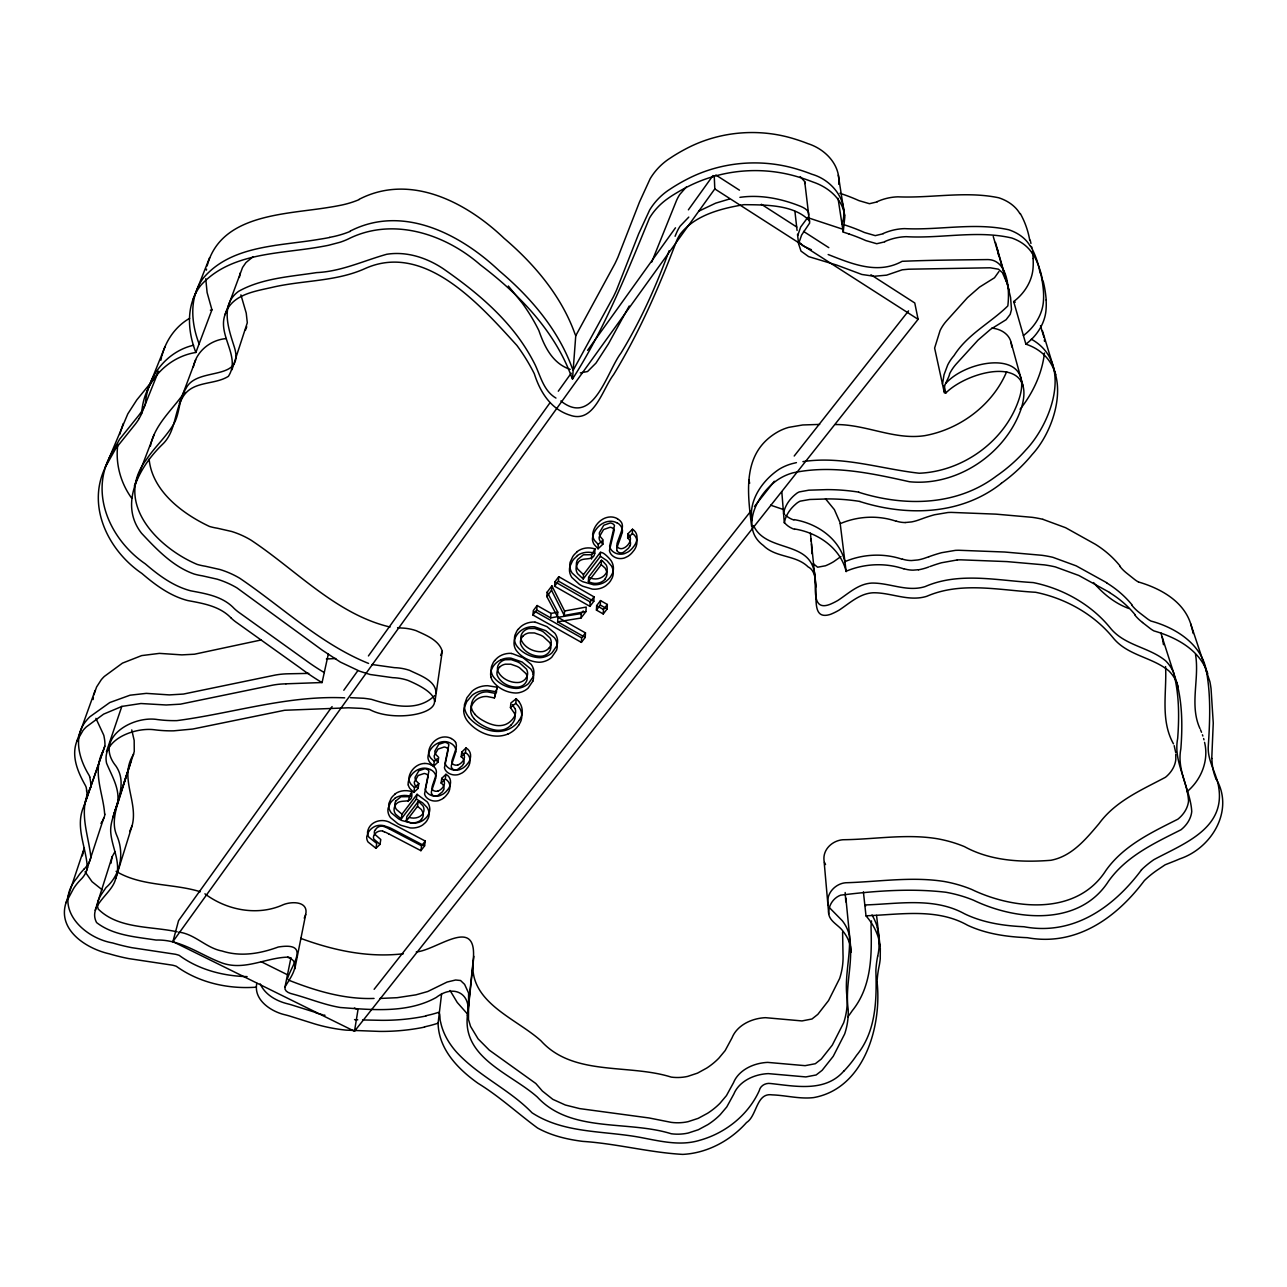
<?xml version="1.0" encoding="UTF-8"?>
<svg xmlns="http://www.w3.org/2000/svg" width="1287" height="1287" viewBox="0 0 1287 1287"><rect width="100%" height="100%" fill="white"/><g stroke="black" fill="none" stroke-linecap="round" stroke-linejoin="round"><path stroke-width="1.5" d="M808.654 215.058C809.346 210.457 804.423 207.995 800.9 206.467C781.708 198.681 760.601 194.401 739.912 197.345M800.224 176.641L804.713 181.612L809.668 223.037L801.592 235.087L798.583 243.79L800.997 251.094L808.59 256.596L836.695 265.074L861.872 274.469L874.146 276.271L886.598 275.161L902.235 269.803L908.622 269.208L990.234 267.793L998.439 269.192L1002.38 272.603L1007.19 283.51L1010.585 297.474L1011.485 309.556L1010.198 314.366L1006.08 319.723L990.588 329.295L978.056 340.09L956.016 364.253A45.125 39.784 -17.3 0 0 949.629 373.729C949.195 378.587 939.864 390.234 945.784 393.034C968.323 370.27 1038.191 353.04 1021.315 408.333C1006.016 453.571 957.399 486.502 909.539 481.756C871.476 473.278 831.563 464.478 792.712 472.908A46.026 40.219 -6.6 0 0 780.051 478.346C758.928 490.685 738.336 527.203 763.352 545.479C775.739 557.963 795.865 554.681 808.156 566.94C825.514 575.466 804.053 623.149 830.71 614.269A59.846 51.577 -5.9 0 0 839.092 610.135C849.774 603.153 859.571 593.516 873.069 592.776C891.038 592.438 908.525 601.946 926.688 596.331C961.26 581.306 999.356 590.266 1035.585 592.277C1065.057 598.214 1093.725 614.076 1112.837 637.483C1127.348 655.775 1152.122 656.869 1168.998 671.01A50.676 41.023 -14.1 0 1 1176.768 682.641C1182.463 704.053 1182.528 726.801 1180.855 748.809C1176.447 771.026 1190.539 790.315 1191.746 811.534A32.931 25.869 -13 0 1 1181.032 829.745C1154.455 843.178 1126.575 855.919 1108.541 881.193C1079.326 926.737 1016.199 920.704 973.535 900.224A120.158 92.31 -5.6 0 0 945.929 892.261C911.148 888.175 875.24 890.861 840.684 895.157C833.831 897.682 829.101 904.439 828.635 911.663C828.136 921.122 838.786 924.774 843.291 931.579A54.617 42.519 -3 0 1 850.498 946.798C851.704 967.567 845.253 988.319 848.181 1009.314A112.999 86.663 -1.4 0 1 844.674 1033.944L833.236 1056.305L822.152 1070.301L816.151 1074.967L805.871 1076.929L768.242 1073.615A37.741 28.201 -1.9 0 0 744.369 1081.353A37.259 27.847 -1.9 0 0 733.863 1093.998L726.785 1106.917L720.27 1114.622A81.371 61.309 0.5 0 1 707.786 1124.661L698.326 1129.745L688.143 1133.059A37.307 27.88 0 0 1 671.315 1133.767C627.348 1120.028 570.736 1133.316 537.29 1097.023C511.084 1073.712 462.612 1058.252 467.39 1015.749L473.182 960.617C477.927 914.285 437.162 950.192 416.264 951.946M842.599 932.078L843.001 954.182A109.749 85.489 -1.4 0 1 839.639 978.474L828.555 1000.562L817.808 1014.381L811.984 1018.998L801.994 1020.929L765.427 1017.679A36.679 27.864 -2 0 0 742.229 1025.305A36.213 27.51 -2 0 0 732.046 1037.805L725.16 1050.578L718.838 1058.187A79.07 60.537 0.5 0 1 706.692 1068.097L697.506 1073.133L687.612 1076.415A36.261 27.542 0 0 1 671.235 1077.106C628.523 1063.577 573.214 1076.592 540.99 1040.829C515.427 1017.84 468.291 1002.251 473.182 960.617M845.8 901.865L845.173 892.534M632.496 529.23L627.799 533.88L627.67 538.207L632.384 533.558L632.496 529.23C639.108 533.268 637.773 542.213 633.124 547.216A21.895 19.096 2.3 0 1 629.005 551.286A22.136 19.305 2.3 0 1 627.863 552.043L624.726 553.539A11.712 10.199 2.1 0 1 618.774 554.07A10.891 9.476 2.1 0 1 614.961 552.863A11.937 10.393 2 0 1 613.738 552.155L613.143 551.737A10.586 9.218 2.1 0 1 610.472 548.648A9.862 8.591 2.1 0 1 609.62 546.122L614.478 525.659A4.118 3.604 2.6 0 0 613.609 524.42L613.191 524.082A5.711 4.987 2.6 0 0 611.534 523.23A5.518 4.826 2.6 0 0 610.247 522.956L603.764 525.257L599.404 532.657A8.43 7.352 2.7 0 0 599.565 534.99A8.623 7.513 2.7 0 0 600.128 536.47L603.072 539.848L602.879 544.192L598.053 548.793L594.16 544.465A13.884 12.098 2.7 0 1 592.583 540.411A12.597 10.972 2.8 0 1 592.454 538.593C593.436 527.67 606.161 517.165 616.891 522.828M607.142 608.944L607.335 604.472L600.514 600.579L596.653 605.614L596.444 610.086L603.265 613.979L607.142 608.944L600.305 605.035L600.514 600.579M110.955 863.255L112.13 856.772L114.897 851.785M603.265 613.979L603.458 609.507L607.335 604.472M604.954 579.375A12.098 10.441 3.1 0 1 590.186 582.335L588.384 581.563L601.254 564.639L601.447 560.247A25.241 21.766 3.4 0 1 602.911 561.341L606.161 564.977A8.591 7.432 2.9 0 1 606.66 566.055L606.981 567.165A10.827 9.363 3 0 1 606.241 572.924L605.63 573.905A12.082 10.457 3.1 0 1 590.974 578.249L589.816 577.686M577.413 563.851A11.889 10.28 3.4 0 0 576.399 571.042A12.21 10.569 3.4 0 0 577.606 573.68L583.236 579.005L600.418 556.354C598.745 546.878 608.96 557.77 611.052 560.601A17.793 15.396 3.1 0 1 612.885 564.607L613.255 566.248A17.391 15.042 3 0 1 612.387 573.455L610.682 576.528A24.566 21.252 3.3 0 1 608.896 578.764L606.113 581.225A17.696 15.299 3.1 0 1 599.404 584.25A19.048 16.474 3.1 0 1 596.492 584.7A17.986 15.541 3.1 0 1 593.484 584.748L582.931 581.756A38.674 33.575 2.9 0 1 579.681 579.954L572.072 572.988A17.584 15.219 3.4 0 1 570.093 562.355L572.795 556.531A28.813 24.903 3 0 1 574.42 554.424L577.187 551.737M598.053 548.793L598.262 544.433L601.866 540.99M577.445 563.867C580.904 555.083 593.484 562.853 594.755 553.265L594.98 548.905L592.599 548.326A17.342 15.01 3.4 0 0 577.091 551.64M593.79 601.302L594.015 596.862L558.767 576.689L554.938 581.788L554.6 586.212L589.929 606.37L593.79 601.302L558.445 581.097L558.767 576.689M591.473 559.073L591.698 554.697L594.98 548.905M589.929 606.37L590.154 601.898L594.015 596.862M583.22 610.971L581.241 613.577L557.963 617.326L557.641 621.814L580.968 618.05L585.955 611.55L586.196 607.078L564.559 611.003L551.882 585.858L547.184 592.117L546.814 596.557L557.448 616.65L550.707 617.905L536.711 609.974L537.113 605.517L551.061 613.416L557.77 612.162L557.448 616.65M537.113 605.517L533.333 610.537L532.931 615.009L581.386 642.374L585.215 637.419L585.456 632.898L557.963 617.326M588.384 581.563L588.626 577.139L601.447 560.247M580.968 618.05L581.241 613.577M583.236 579.005L583.494 574.597L600.627 551.978M581.386 642.374L581.644 637.853L585.456 632.898M751.592 526.335C747.425 491.795 742.165 453.426 776.383 432.705A44.514 39.35 -7 0 1 788.609 427.381L802.686 424.967L819.658 424.42M877.042 981.675C882.062 1026.302 864.14 1088.545 813.674 1097.586C799.758 1099.243 785.987 1095.334 772.12 1094.867C756.145 1092.438 757.126 1115.877 746.54 1122.521C730.405 1140.668 707.239 1153.152 682.77 1154.391C649.34 1152.541 616.457 1143.58 582.866 1141.392C567.213 1139.413 551.48 1135.729 537.58 1128.023C517.615 1113.352 499.533 1096.492 478.153 1083.381C458.172 1069.256 438.577 1049.211 438.095 1023.165L441.634 993.58M467.39 1015.749C472.168 993.966 453.941 983.654 436.293 997.441C407.4 1013.545 372.088 1009.845 340.363 1007.512C323.938 1004.777 308.51 998.229 292.471 993.982C289.157 993.178 283.896 991.28 285.022 986.904L290.975 957.608M838.706 184.282C840.813 164.977 825.224 149.083 807.882 143.629A171.814 158.719 -6.1 0 0 794.497 138.964C758.67 127.735 718.677 131.306 685.553 149.019A171.67 158.414 -8.5 0 0 673.165 156.177L667.985 159.588A64.141 60.505 -5 0 0 650.192 178.668L639.51 201.979L617.937 257.191A253.78 235.264 26 0 1 614.88 263.755L575.756 335.73L572.49 379.054A69.385 63.272 1.7 0 1 571.396 376.447C554.44 330.469 518.741 293.951 480.292 264.816C444.803 233.8 392.455 216.586 347.924 239.157A76.223 69.53 28.1 0 1 339.897 242.294L328.652 245.254A193.179 176.834 35.8 0 1 322.072 246.509C280.823 254.166 231.081 251.818 200.772 285.376C185.73 304.569 187.435 330.888 195.865 352.461C166.49 357.175 143.517 382.995 141.779 412.66A10.216 8.703 23.2 0 1 141.248 414.366L141.168 414.607A43.661 37.066 24.4 0 1 140.846 415.331L139.237 418.355M585.955 611.55L564.253 615.476L564.559 611.003M550.707 617.905L551.061 613.416M564.253 615.476L551.528 590.283L551.882 585.858M514.398 713.239L510.44 707.593L515.797 703.313L516.248 698.68L518.645 701.335M93.114 699.533L93.356 697.441M510.44 707.593L510.907 702.959L516.248 698.68M468.066 1011.389L473.841 956.305M1044.449 353.008C1042.116 373.632 1032.866 393.114 1020.076 409.282M470.72 710.537A18.79 15.605 6.1 0 1 474.356 701.624A15.894 13.208 6.2 0 1 482.802 696.782A15.203 12.629 6.2 0 1 487.146 696.524L494.401 697.94L497.232 687.242L487.596 685.698A21.863 18.179 6.2 0 0 472.088 691.216L466.891 697.763L464.51 704.472A19.434 16.152 6.3 0 0 464.414 706.611A23.616 19.643 6.2 0 0 469.095 717.519M494.401 697.94L497.232 687.242M783.574 513.626L784.427 509.797A37.564 32.738 -7.1 0 1 794.739 494.948L796.91 493.194A12.5 10.939 -6.6 0 1 799.324 491.907L808.799 490.186L827.123 489.623A173.182 146.493 -5.8 0 1 858.735 492.133M87.291 867.036C86.084 846.54 74.421 825.868 84.298 805.26L104.81 746.154A18.645 14.752 16.5 0 0 104.891 742.792A57.046 44.916 17.3 0 0 104.488 738.963L103.957 735.971A12.709 10.087 16.4 0 0 103.233 734.057L95.914 718.355M90.782 856.402C88.208 833.638 77.703 809.7 90.669 787.483A19.128 14.961 16.1 0 0 90.733 784.056M117.873 444.16C115.17 463.127 120.495 482.818 131.724 498.262M104.665 814.172C103.346 793.548 92.278 772.522 102.558 751.93M465.991 747.94L461.76 752.075L461.164 756.788L465.411 752.638L465.991 747.94C472.168 751.222 471.685 759.41 467.31 763.979A20.737 16.988 7 0 1 463.577 767.615A20.962 17.181 7 0 1 462.532 768.291L459.636 769.626A11.1 9.073 6.8 0 1 454.038 770.093A10.312 8.446 6.8 0 1 450.386 769.015A11.31 9.25 6.8 0 1 449.195 768.371L448.632 768.001A10.023 8.205 6.8 0 1 445.978 765.25A9.347 7.642 6.8 0 1 445.077 762.998L448.857 744.723A3.909 3.201 7.2 0 0 447.989 743.629L447.586 743.323A5.405 4.44 7.2 0 0 445.978 742.551A5.228 4.295 7.2 0 0 444.771 742.309L438.738 744.353L434.893 750.964A7.979 6.532 7.2 0 0 435.135 753.056A8.156 6.692 7.2 0 0 435.73 754.359L438.658 757.383L437.998 762.097L433.622 766.199L429.778 762.338A13.143 10.763 7.2 0 1 428.137 758.719A11.921 9.749 7.3 0 1 427.944 757.094C428.555 746.83 440.685 738.046 450.386 743.049A10.457 8.575 7.2 0 1 455.904 751.849M443.677 789.816A7.529 6.113 7.1 0 0 441.168 783.059L445.302 779.037L445.929 774.291C452.043 777.493 451.673 785.585 447.329 790.121A20.592 16.731 7.4 0 1 443.645 793.693A20.817 16.924 7.4 0 1 442.599 794.352L439.736 795.688A11.02 8.945 7.1 0 1 434.169 796.138A10.248 8.317 7.1 0 1 430.55 795.076A11.229 9.122 7.1 0 1 429.359 794.449L428.796 794.079A9.958 8.092 7.1 0 1 426.158 791.36A9.282 7.529 7.2 0 1 425.241 789.14L428.893 771.122A3.877 3.153 7.6 0 0 428.04 770.044L427.638 769.739A5.373 4.376 7.6 0 0 426.029 768.982A5.196 4.231 7.6 0 0 424.823 768.741L418.854 770.752L415.074 777.268A8.108 6.596 7.6 0 0 415.926 780.63L418.838 783.59L418.13 788.368L413.803 792.406L409.974 788.609A13.063 10.602 7.6 0 1 408.317 785.038M441.103 783.123L441.747 778.362L445.929 774.291M285.022 986.904C289.913 978.329 303.491 961.502 287.001 957.158C264.366 958.027 242.616 971.878 219.482 961.968C198.632 953.747 179.939 939.22 156.097 940.057C135.891 936.872 113.288 935.536 96.589 922.57C87.548 905.453 112.355 893.886 115.605 878.796C121.798 862.724 111.583 847.457 110.698 831.611C110.215 821.637 115.042 812.708 117.519 803.361C120.077 788.754 111.84 776.061 106.58 763.223C101.335 739.172 135.199 727.219 154.231 729.745A111.149 90.894 16.8 0 0 173.777 730.823L192.777 729.037L284.652 710.263L348.504 707.802L361.744 708.381A94.353 76.174 9.4 0 1 369.626 709.507C399.662 725.997 474.147 708.252 407.866 680.356A43.356 35.763 9.1 0 0 392.648 677.67L370.109 674.501L359.733 671.251L340.363 662.081L322.281 650.176L236.953 587.886A76.464 62.854 15.8 0 0 217.133 579.166L202.332 575.82A53.024 44.659 18 0 1 194.128 574.018C172.925 566.586 156.564 549.276 141.57 533.285C118.565 504.037 139.479 466.65 162.275 444.562C175.82 431.917 174.035 412.403 182.657 397.393C192.374 380.341 214.205 385.36 228.378 376.335C241.248 356.821 217.326 335.457 225.048 314.639L242.567 267.439L245.962 262.564L253.185 256.644M231.933 369.836L247.297 322.747L246.235 313.111L240.894 294.852M424.581 845.897L425.257 841.054L393.468 824.356A49.405 39.189 8.3 0 0 391.328 823.294C382.995 817.647 369.594 820.961 367.615 831.611A11.76 9.395 8.3 0 0 368.854 837.145L376.753 843.452L375.949 848.294L368.034 841.988A11.792 9.411 8.2 0 1 366.795 836.453L368.355 832.367A18.05 14.398 8.1 0 1 375.048 826.334A12.21 9.749 8.2 0 1 383.767 825.675L389.189 827.493A45.544 36.116 8.3 0 1 392.712 829.182L424.581 845.897L420.897 850.675L388.69 833.831M82.368 855.839L84.379 847.843M420.897 850.675L421.589 845.816L425.257 841.054M433.622 766.199L434.282 761.47L437.194 758.751M421.621 819.352A11.39 9.17 7.6 0 1 407.899 821.926L406.177 821.251L417.503 806.354L418.195 801.56A23.761 19.112 7.8 0 1 419.626 802.525L422.828 805.726A8.092 6.515 7.5 0 1 423.343 806.692L423.68 807.657A10.199 8.221 7.6 0 1 423.246 812.74L422.715 813.609M434.958 701.447L442.261 651.351C439.14 640.122 425.772 635.135 416.071 630.646A42.004 35.103 9.5 0 0 401.335 628.008L397.586 627.686M394.996 793.966A16.329 13.16 7.8 0 1 409.395 791.022L411.631 791.569C414.028 807.255 399.662 796.331 395.141 805.662A11.197 9.009 7.8 0 0 394.482 811.984A11.503 9.266 7.8 0 0 395.72 814.301L401.238 818.999L416.361 799.066L417.068 794.288L427.204 801.881A16.747 13.497 7.6 0 1 429.118 805.405L429.52 806.869A16.377 13.192 7.6 0 1 429.038 813.207L427.574 815.91A23.118 18.645 7.8 0 1 425.981 817.888L423.487 820.06A16.667 13.417 7.6 0 1 417.326 822.715A17.921 14.447 7.6 0 1 414.623 823.117A16.924 13.642 7.6 0 1 411.808 823.149L401.769 820.495A36.406 29.456 7.6 0 1 398.632 818.902L391.216 812.773A16.554 13.353 7.8 0 1 388.899 803.394L391.184 798.262A27.124 21.847 7.5 0 1 392.615 796.412L395.093 794.047M413.803 792.406L414.527 787.644L418.838 783.59M406.177 821.251L406.901 816.441L418.195 801.56M206.37 270.157L206.531 269.096M408.092 801.447L410.698 793.275M401.238 818.999L401.978 814.188L417.068 794.288M332.094 706.595L178.555 920.655L172.908 941.617L354.488 1031.257L357.979 1009.812L354.392 1008.027M375.949 848.294L379.987 844.385L380.791 839.526L374.614 834.137A7.127 5.695 8.2 0 1 374.951 830.195M294.803 968.918L305.695 914.478C308.816 900.707 290.524 901.109 282.014 905.244C256.756 916.103 226.464 910.07 204.906 893.822M455.646 751.817L455.501 752.493A60.087 49.228 8.7 0 1 454.617 755.71L451.721 764.237A31.499 25.74 5.9 0 0 451.544 764.816L451.464 765.089A6.306 5.148 6.7 0 0 451.592 767.712M797.667 235.698L800.659 227.043L807.914 217.246M239.382 277.413L240.267 272.908M116.956 805.984L134.266 751.528L134.17 740.427L131.757 729.906M328.362 653.844L322.088 682.528L285.955 683.815M424.565 1027.106A176.85 138.916 8 0 1 379.343 1031.402L346.283 1030.147A132.352 102.88 8 0 1 314.237 1023.776L289.141 1015.893A123.182 90.589 8.7 0 0 285.36 1014.864C271.187 1011.743 253.217 999.87 256.821 983.284M442.261 651.351L440.621 655.437M435.971 693.452C436.438 680.533 419.16 675.176 409.523 670.334A43.082 35.634 9.2 0 0 394.401 667.663L371.991 664.51M160.875 360.231L161.502 357.464M207.127 265.926C220.753 213.899 285.28 214.575 328.748 207.384A224.388 206.419 40.8 0 0 339.125 205.566A103.829 95.463 32.2 0 0 359.25 199.565M93.79 695.044L96.573 687.033L101.239 679.777A54.601 43.903 15.8 0 1 104.344 676.431L122.458 663.127L141.65 655.598L159.411 653.378L181.853 654.874L194.466 654.214L261.036 639.993M115.605 878.796L132.094 825.739C138.642 801.817 118.468 777.251 133.719 754.102M119.691 434.491L123.23 423.584M150.354 446.316C154.617 424.292 172.699 409.588 184.781 391.94M569.803 566.747L572.506 560.907A28.893 24.952 3 0 1 574.131 558.799L577.509 555.662M161.856 356.097C165.766 340.54 175.579 326.287 189.672 318.307M617.004 547.522L617.1 547.216A33.285 28.909 0.8 0 1 617.31 546.557L620.801 537.001A63.401 55.438 4.9 0 0 621.894 533.413M841.988 224.051C849.838 202.123 832.721 180.148 811.952 174.26A176.657 161.905 -5.7 0 0 798.165 169.482C761.309 158.011 720.173 161.631 686.035 179.746A176.512 161.615 -7.8 0 0 673.294 187.065L667.953 190.556A65.991 61.792 -4.5 0 0 649.645 210.038L638.658 233.864L616.489 290.219A261.036 240.54 24.4 0 1 613.336 296.911L573.149 370.318A68.903 62.966 1.8 0 1 572.055 367.712C559.362 333.06 535.521 303.33 508.381 278.796A356.049 304.729 17 0 0 499.243 270.801C460.521 234.17 402.863 204.038 350.193 231.097M849.002 233.961L843.21 232.078L844.819 216.972L838.287 175.096M83.848 849.307L66.007 902.718C57.175 930.067 86.502 948.696 109.298 953.828A166.184 129.81 13.7 0 0 128.7 958.59L172.538 965.186A27.461 20.672 11.5 0 1 176.303 966.28C199.067 982.737 228.201 989.22 255.968 987.193M95.174 910.311L112.13 856.772M112.741 817.663L129.585 765.588M114.253 813.062L131.065 761.051M86.438 870.736L103.813 817.808M435.473 778.892A59.685 48.504 9 0 1 434.588 782.062L431.756 790.459A31.29 25.37 6.3 0 0 431.579 791.038L431.515 791.312A6.258 5.084 7 0 0 431.66 793.886M193.34 366.972C196.364 351.158 210.618 339.832 226.367 338.561M106.419 751.705L121.815 706.418L140.91 703.522L166.168 704.986L180.405 704.166L272.941 685.102A68.854 55.904 11.6 0 1 285.955 683.847M104.81 746.154L84.298 805.26M95.141 690.395L76.866 741.151C70.994 756.418 77.96 772.28 85.441 785.585A13.127 10.248 15.9 0 1 86.213 787.531L86.76 790.572M305.695 914.478L304.247 918.194M66.007 902.718L73.632 888.432A78.909 60.248 12.6 0 1 80.47 879.89A38.546 29.537 15.3 0 0 87.613 867.116M179.279 403.651L195.721 359.797M195.865 352.461L211.937 309.829L207.11 292.535L205.743 278.764M134.363 486.019L154.15 434.572M245.399 330.244L246.734 326.769M76.866 741.151L83.092 730.34A56.338 44.675 15.3 0 1 86.277 726.93L103.603 714.14L121.895 706.434M532.802 681.225L528.104 688.127A18.726 15.701 5.5 0 1 519.594 692.567A16.184 13.562 5.5 0 1 515.476 693.017C506.676 692.631 497.715 688.159 492.583 680.936A16.651 13.98 5.8 0 1 491.184 677.863L490.974 677.075M108.333 459.749C90.766 498.246 112.516 541.489 145.286 563.835C158.703 575.386 173.439 586.325 190.83 590.846C206.242 593.725 222.876 596.412 234.17 608.478A44.611 37.452 15.1 0 0 240.283 613.384L305.679 660.279A218.42 189.511 10.1 0 0 324.244 672.554M193.227 299.051L209.588 257.722M141.361 414.124L158.526 371.219M669.127 250.708C656.097 286.197 640.717 320.704 621.01 353.008C606.595 372.088 593.564 427.155 560.859 400.981M146.927 391.602L165.026 346.718M651.672 262.162L676.383 200.82A43.195 40.653 -5.9 0 1 679.809 194.434L686.325 187.001M1006.643 371.702C992.647 404.987 960.134 429.214 924.87 435.633C894.401 440.331 865.829 424.179 835.456 424.565M225.048 314.639C231.596 293.886 255.743 291.28 273.874 286.969C304.182 280.18 336.438 281.531 365.17 268.516C425.305 241.538 481.048 306.193 516.907 345.431A206.193 180.389 15.6 0 1 534.314 373.745C540.138 391.988 550.675 409.186 570.141 415.234C594.16 423.761 602.348 389.269 613.593 374.646C639.414 332.319 659.089 287.017 676.64 240.749A44.739 41.731 -5.2 0 1 680.212 234.186C694.932 215.074 721.299 208.43 743.95 204.665C765.282 204.923 794.24 204.376 809.668 221.042M129.649 831.531L132.094 825.739M675.08 236.277L676.592 232.674A44.434 41.522 -5.3 0 1 680.131 226.142L688.786 217.101M443.516 789.768L442.873 791.038A15.943 12.95 7.4 0 1 442.197 792.02L437.451 795.816A4.295 3.475 7.1 0 1 431.483 793.966M463.561 763.529L462.902 764.816A16.055 13.143 7 0 1 462.21 765.813L457.416 769.658M108.977 458.204L119.594 439.269L137.307 417.197A94.16 79.778 26.3 0 0 142.873 409.475L144.417 406.419A43.356 36.889 24.6 0 0 144.739 405.695L144.836 405.469A10.151 8.655 23.4 0 0 145.383 403.764C147.201 376.512 166.602 351.448 193.613 345.222M105.212 467.342L115.894 448.326L133.703 426.158A94.804 80.164 26.1 0 0 139.302 418.388M629.906 545.752L629.15 547.2A16.956 14.768 2.4 0 1 628.362 548.326L623.101 552.638M998.921 271.573L994.497 277.767L979.552 287.098L967.486 297.635L946.267 321.219A43.613 38.835 -18.4 0 0 940.105 330.469L934.619 348.069L944.385 392.921M158.188 371.911L156.95 374.179A91.602 78.266 27.1 0 1 156.564 374.935M629.214 306.016L608.429 343.87L595.978 363.095L587.564 371.525L580.34 372.908M374.292 834.716L373.954 835.327A7.014 5.598 8.2 0 0 373.761 838.995L379.987 844.385M572.49 379.054C604.777 328.555 626.833 273.069 649.517 217.986A66.457 62.114 -4.4 0 1 667.985 198.439A109.041 101.062 -5.9 0 1 672.409 195.447L673.326 194.884A177.735 162.403 -7.7 0 1 686.164 187.516C720.575 169.353 761.968 165.653 799.098 177.22A177.879 162.709 -5.6 0 1 812.982 182.03C828.184 187.098 842.615 198.906 844.658 215.653M519.369 720.173L520.962 717.245A21.284 17.696 5.7 0 0 518.693 701.318M518.934 724.838L520.543 721.91A21.348 17.712 5.7 0 0 518.259 705.952L515.797 703.313M395.913 800.868L400.997 796.766L408.816 796.669M343.806 690.25L357.866 670.64M368.42 655.936L550.08 402.654M558.285 391.216L571.171 373.246M587.58 350.37L675.482 227.815M688.384 209.845L712.998 175.531M172.908 941.617L714.8 188.916L714.237 175.772M532.931 615.009L536.711 609.974M546.814 596.557L551.528 590.283M554.6 586.212L558.445 581.097M596.444 610.086L600.305 605.035M374.131 989.301L750.707 511.245M754.439 506.515L774.324 481.258M794.208 456.016L908.542 310.875M354.488 1031.257L918.098 319.305L914.767 302.976L870.929 274.774M151.029 382.448L136.792 399.935L127.815 413.867L104.585 468.886C86.905 507.593 108.896 551.029 141.86 573.423C155.373 585.022 170.222 596.01 187.725 600.546C203.233 603.442 219.964 606.129 231.354 618.259M522.956 636.132L522.586 636.566A13.417 11.358 5.1 0 0 521.589 637.95A11.149 9.443 5.2 0 0 520.608 643.999C523.696 652.203 533.848 657.11 542.326 656.145A11.149 9.443 4.8 0 0 548.342 652.959A13.433 11.374 4.9 0 0 549.404 651.608L549.694 651.142A11.004 9.315 4.8 0 0 550.804 645.688L550.386 644.079A11.438 9.669 4.9 0 0 549.662 642.486L543.211 636.534A34.765 29.295 5.3 0 0 540.717 635.167L534.427 632.947L528.989 632.931A11.084 9.379 5.2 0 0 522.94 636.116M499.436 667.326L499.066 667.744A13.32 11.181 5.7 0 0 498.085 669.127A11.052 9.282 5.8 0 0 497.152 675.064C500.289 683.172 510.36 687.966 518.758 687.017A11.068 9.282 5.5 0 0 524.71 683.88A13.32 11.181 5.5 0 0 525.756 682.56L526.045 682.11A10.923 9.154 5.5 0 0 527.107 676.737L526.689 675.16A11.342 9.508 5.5 0 0 525.949 673.584L519.514 667.728A34.508 28.813 5.9 0 0 517.036 666.393L510.794 664.205L505.389 664.189A10.988 9.234 5.8 0 0 499.42 667.326M511.1 725.015L511.55 724.501A24.952 20.721 6 0 0 512.789 722.956L513.433 721.991A13.964 11.583 5.7 0 0 514.575 713.207M434.749 695.511C417.68 712.419 391.827 705.807 371.509 699.372A93.774 75.933 9.4 0 0 363.658 698.262L350.514 697.683M843.838 1071.025C825.208 1092.55 795.269 1086.18 770.72 1083.525C765.765 1082.689 760.311 1085.552 759.233 1090.716C748.246 1114.976 725.498 1133.059 700.031 1140.202C680.807 1146.218 661.068 1141.328 641.94 1137.724C605.292 1130.485 564.543 1134.04 532.03 1112.788C509.346 1089.269 478.024 1075.932 455.984 1051.511C448.68 1043.113 442.921 1033.155 440.637 1022.184C439.205 1019.095 441.119 1010.134 437.033 1012.837A106.354 82.738 7.1 0 1 431.048 1014.542L425.868 1015.765M1141.505 869.851C1113.673 907.238 1073.326 935.987 1023.985 926.737C1003.683 925.836 983.043 922.747 964.574 913.818C933.879 896.878 898.036 903.989 864.816 904.954M1186.952 791.746C1201.141 779.986 1209.056 760.569 1204.568 742.358M840.926 556.547L833.654 561.695A57.915 50.499 -6.3 0 1 825.53 565.765L817.615 567.213L813.239 563.658M394.852 798.439L391.827 801.19A27.204 21.879 7.5 0 0 390.395 803.056L388.111 808.188A16.602 13.369 7.8 0 0 390.428 817.567L397.876 823.728A36.503 29.504 7.5 0 0 401.029 825.321L410.119 827.895A17.165 13.803 7.6 0 0 414.832 827.847L416.634 827.525A16.715 13.449 7.6 0 0 422.812 824.87L425.305 822.699A23.182 18.678 7.7 0 0 426.898 820.72L428.362 818.017A16.409 13.208 7.6 0 0 428.861 811.663L428.442 810.215A16.618 13.385 7.6 0 0 427.011 807.367L422.586 802.798L416.361 799.066M1001.35 483.301A154.971 138.336 -14.2 0 0 1032.222 454.456C1058.686 425.756 1075.192 360.875 1025.868 344.128L1013.673 301.56C1024.307 293.613 1032.335 281.016 1033.091 267.551A75.74 68.597 -20.6 0 0 1033.123 259.121L1033.107 258.51M1001.383 483.349C961.099 515.186 907.062 516.537 859.973 501.56M1023.406 335.537C1034.314 327.445 1042.631 314.623 1043.451 300.836A77.88 70.029 -19.5 0 0 1043.5 292.229L1043.484 291.618A138.369 125.322 -16.4 0 0 1040.539 272.876M1025.868 344.128C1036.855 336.02 1045.237 323.134 1046.074 309.266A78.41 70.383 -19.2 0 0 1046.138 300.611L1046.122 300M946.009 383.204C967.213 359.089 1036.325 347.715 1018.918 399.437C1005.002 441.151 962.917 471.46 919.208 473.23C880.565 468.902 842.39 455.63 802.927 461.631M698.761 211.181L715.636 203.169L729.423 199.035M877.219 201.866L869.465 203.7L858.976 200.643A178.748 162.58 -7.7 0 0 842.679 194.208L839.912 193.259M883.236 233.751L875.257 235.634L864.478 232.513A183.719 165.717 -7.2 0 0 847.715 225.949L843.419 224.501M884.764 241.843L876.737 243.726L865.861 240.589A184.99 166.506 -7.1 0 0 848.986 233.977M359.121 199.324C410.36 172.796 466.457 202.381 503.973 238.192A346.67 299.388 17.6 0 1 512.837 246.01C539.253 270.109 562.403 299.276 574.694 333.172A67.021 61.744 1.8 0 0 575.756 335.73M507.834 734.057C493.741 739.848 477.204 732.705 467.905 721.557A23.295 19.337 6.2 0 1 463.706 711.261A19.836 16.458 6.3 0 1 464.028 708.381L466.763 701.608L472.216 695.253A21.782 18.098 6.2 0 1 487.065 690.266L496.734 691.859M928.86 556.724L924.693 558.204A42.568 36.776 -10.8 0 1 917.969 559.942L911.469 560.553A27.703 23.858 -10.6 0 1 902.412 559.105M929.97 566.521L930.565 566.312A129.955 107.883 -10.5 0 1 941.441 562.773L957.271 559.942M928.78 566.956L928.184 567.181A48.327 41.715 -10.7 0 1 918.532 569.803M438.095 1023.165L435.649 1023.953A106.982 82.963 7 0 1 429.681 1025.642L424.469 1026.881M458.011 764.928C462.13 763.368 466.763 757.641 463.272 753.458M438.095 791.038C442.068 789.526 446.573 784.137 443.452 779.97M796.428 462.628L791.891 463.722A45.721 40.042 -6.6 0 0 779.311 469.144C762.773 480.083 748.487 499.983 751.849 520.591M210.392 310.167L211.937 309.829M918.516 569.723L913.062 570.157A27.88 23.954 -10.5 0 1 903.941 568.709M403.378 953.747C368.162 957.946 333.51 950.433 300.643 938.336M326.383 659.008L335.81 658.51M308.751 673.391L288.385 673.793A68.436 55.695 11.7 0 0 275.434 675.032L183.462 694.063L169.337 694.9L146.3 693.371L130.067 695.189L109.781 702.541L89.913 716.746A56.001 44.53 15.4 0 0 86.744 720.157C72.555 736.196 79.006 758.896 89.028 775.208A13.031 10.216 16 0 1 89.8 777.139M863.4 891.875L865.99 915.781C899.87 914.687 936.453 907.673 967.615 925.273C986.26 933.96 1006.965 936.856 1027.348 937.692C1076.479 946.588 1116.537 917.711 1144.368 880.581A90.267 68.597 -12.5 0 1 1156.756 870.43L1165.121 864.8L1174.162 861.212A112.387 89.205 -12.9 0 0 1179.729 858.879C1211.646 848.294 1234.474 810.472 1216.263 779.069M344.691 697.844C287.484 695.173 232.85 713.288 176.866 720.623A110.441 90.557 16.9 0 1 157.448 719.562C132.32 715.363 93.356 738.304 115.91 766.006C131.226 788.513 106.821 812.161 116.715 835.327C124.582 853.056 120.801 874.677 106.001 887.596C101.93 893.95 95.302 900.997 98.214 909.04C118.404 929.117 150.949 926.061 177.188 931.82M379.826 998.471L397.088 997.698L415.878 994.851L427.718 991.521L447.12 982.045L455.63 980.002L460.553 980.501L464.607 984.378L468.597 993.065L468.5 1019.561L470.543 1026.366L478.088 1038.866L489.317 1050.16L535.826 1083.509L542.342 1091.022L552.783 1099.323L565.347 1105.018L579.665 1108.606L649.131 1117.969L671.299 1122.377A37.098 27.815 0 0 0 688.03 1121.685L698.165 1118.371L707.56 1113.287A80.904 61.149 0.5 0 0 719.98 1103.281L726.463 1095.591L733.51 1082.705A37.05 27.783 -1.9 0 1 743.934 1070.092A37.532 28.137 -1.9 0 1 767.679 1062.386L805.099 1065.668L815.314 1063.722L821.283 1059.056L832.303 1045.108L843.661 1022.795A112.339 86.438 -1.4 0 0 847.136 998.229C844.224 977.283 850.627 956.595 849.436 935.874A54.295 42.407 -3 0 0 842.261 920.704L829.343 907.56M905.163 522.538L911.502 521.927A41.457 36.149 -11.3 0 0 918.049 520.205L922.103 518.758A121.927 102.606 -11 0 1 934.475 514.768L947.908 512.516A61.503 52.429 -11.3 0 1 951.399 512.403L995.961 514.14L1032.174 517.326A100.933 84.765 -12.6 0 1 1042.872 519.321M424.871 763.448C416.779 763.448 409.427 770.736 408.848 778.667A11.808 9.604 7.6 0 0 408.96 779.745A13.224 10.746 7.6 0 0 411.068 784.33L414.527 787.644M247.104 976.608C223.15 976.093 198.681 969.658 179.183 955.356A27.3 20.608 11.5 0 0 175.434 954.262L131.869 947.682A165.17 129.392 13.8 0 1 112.58 942.937C82.899 937.773 51.914 906.997 77.188 877.718A78.443 60.071 12.7 0 1 83.993 869.208M374.05 998.439C344.417 999.532 315.395 990.781 288.304 980.018M362.564 1019.947L381.016 1020.318A175.788 138.497 8 0 0 425.965 1015.99M858.702 492.245C904.407 506.74 956.724 506.145 996.411 476.045A154.73 138.417 -14.4 0 0 1025.771 450.048C1051.238 423.326 1073.953 362.886 1031.321 339.189M991.746 328.121C1000.144 328.796 1008.911 333.558 1011.035 342.262L1023.02 385.827M794.015 519.61C816.875 523.278 839.478 538.577 845.028 562.065M794.851 529.037C817.824 532.721 840.604 548.053 846.186 571.669L840.073 522.651L834.378 509.636L825.466 498.761M390.09 627.042C336.277 614.382 296.123 569.948 250.82 540.025A74.035 61.631 16.4 0 0 231.676 531.483L217.358 528.217A51.287 43.71 18.7 0 1 209.427 526.431C182.4 513.706 152.139 490.974 149.115 459.121M591.698 554.697L583.349 554.81L577.718 559.475A11.905 10.296 3.4 0 0 576.833 567.197A12.178 10.537 3.4 0 0 577.879 569.288L583.494 574.597M178.829 932.11C195.077 934.121 206.145 948.101 222.12 951.029C240.894 957.045 260.328 953.619 278.282 947.007C311.213 941.778 291.731 964.655 287.419 978.796M783.091 509.411L770.64 505.18M410.907 796.347L409.395 795.977A16.458 13.256 7.8 0 0 394.723 798.31M383.526 826.479L384.459 826.753A31.515 25.064 8.3 0 1 389.446 829.037M382.722 831.305L384.363 831.82M809.201 218.13L843.291 229.392M1042.872 519.337L1065.62 527.718L1095.398 544.304A118.533 98.826 -12.5 0 1 1120.398 566.441M594.755 553.265L593.162 552.863A17.487 15.122 3.4 0 0 577.38 555.517M316.28 1012.692L291.345 1004.825A122.49 90.38 8.7 0 0 287.564 1003.796C276.432 1001.077 265.106 994.69 260.167 983.879M828.168 254.52C851.753 263.787 877.686 274.887 902.139 261.309C930.71 260.087 959.362 259.942 987.966 259.572C1008.509 260.006 1009.7 290.991 1007.818 305.92C990.893 322.667 967.47 334.234 954.053 355.566A44.82 39.591 -17.5 0 0 947.699 364.993L944.014 374.774L942.502 384.105M368.565 663.432C320.624 644.095 282.255 607.014 239.736 578.233A75.965 62.613 15.9 0 0 220.061 569.546L205.357 566.232A52.67 44.482 18.1 0 1 197.201 564.414C158.365 548.085 113.24 503.153 146.268 459.781C154.102 447.779 164.945 438.079 172.555 425.917C180.373 414.687 178.056 399.774 185.955 388.561C196.798 365.749 245.286 382.689 234.379 347.217C228.652 329.054 219.739 305.196 238.529 291.361C262.114 278.137 290.347 276.689 316.57 272.603C341.2 271.509 363.449 260.794 386.711 254.279C406.531 251.126 426.608 257.69 443.066 268.613C470.833 287.918 497.651 309.54 517.953 336.84A204.81 179.569 15.7 0 1 535.231 365.025C540.701 376.785 543.918 391.039 555.952 398.069M494.9 693.307L487.66 691.907A15.154 12.613 6.2 0 0 482.689 692.374A15.653 13.015 6.2 0 0 475.386 696.54L474.919 697.007A18.726 15.573 6.1 0 0 471.299 705.903M811.373 249.71L803.217 245.962L800.064 242.97M200.289 891.746C172.731 883.188 141.57 886.614 116.087 871.331M1128.876 608.494C1115.009 603.474 1102.991 593.741 1093.548 582.561M290.154 957.834L287.773 956.868M1013.673 301.56L1015.282 302.188M430.325 769.578C420.736 764.655 408.687 773.246 408.124 783.429A11.84 9.62 7.6 0 0 408.317 785.038M1138.641 582.03C1159.812 588.239 1183.445 600.788 1190.732 623.905L1209.893 681.676A151.995 123.632 -12.2 0 1 1211.051 688.706L1213.255 723.069L1211.759 758.445M261.084 961.662L287.998 975.031M570.205 369.385C552.541 363.513 544.498 346.75 538.867 330.55A199.34 176.287 16.4 0 0 522.088 302.912L508.333 286.02M389.478 828.989L421.589 845.816M600.418 556.354L606.869 560.585L611.341 565.765A17.664 15.251 3 0 1 612.725 568.999L613.095 570.64A17.439 15.074 3 0 1 612.226 577.863L610.505 580.936A24.63 21.3 3.3 0 1 608.719 583.172L605.936 585.649A17.745 15.331 3.1 0 1 599.195 588.674L597.281 589.028A18.227 15.75 3.1 0 1 592.245 589.092L582.673 586.18A38.787 33.639 2.9 0 1 579.407 584.378L571.782 577.396A17.632 15.251 3.4 0 1 569.803 566.747M557.641 621.814L585.215 637.419M535.054 611.518L581.644 637.853M554.938 581.788L590.154 601.898M596.653 605.614L603.458 609.507M401.978 814.188L396.476 809.507A11.47 9.25 7.8 0 1 395.447 807.657A11.197 9.025 7.8 0 1 395.881 800.852M102.236 889.848L92.053 881.708L85.055 871.749M1106.723 582.721L1076.205 565.862L1052.863 557.319A103.571 86.1 -12.2 0 0 1041.891 555.292L1004.713 552.026L958.96 550.273A63.127 53.298 -10.9 0 0 955.372 550.369L941.601 552.702A125.112 104.231 -10.6 0 0 928.876 556.74M1109.587 592.422L1078.876 575.498L1055.388 566.923A104.231 86.438 -12.1 0 0 1044.352 564.88L1006.917 561.599L960.874 559.829A63.53 53.507 -10.8 0 0 957.271 559.942M714.8 188.916L918.098 319.305M715.845 174.984L739.446 190.17M761.357 204.263L796.766 227.043M803.506 231.387L828.796 247.651M417.503 806.354L421.412 809.571L423.133 812.934A10.151 8.156 7.5 0 1 422.538 817.535L422.023 818.403A13.256 10.666 7.6 0 1 421.396 819.224M601.254 564.639L605.26 568.275L606.901 572.104A10.779 9.315 3 0 1 606.048 577.332L605.437 578.313A14.093 12.162 3.1 0 1 604.729 579.23M441.747 778.362L442.825 779.262M461.76 752.075L462.58 752.75M418.13 788.368L415.202 785.392A8.124 6.596 7.6 0 1 414.43 783.413A7.947 6.451 7.6 0 1 414.35 782.013L418.146 775.498L424.131 773.487A5.212 4.231 7.6 0 1 425.917 773.937A5.373 4.376 7.6 0 1 426.946 774.468L427.348 774.79A3.893 3.169 7.5 0 1 428.217 775.868L424.565 793.902A9.315 7.545 7.1 0 0 425.466 796.138A9.99 8.092 7.1 0 0 428.121 798.857L428.684 799.227A11.261 9.138 7.1 0 0 430.453 800.112A10.28 8.333 7.1 0 0 434.153 800.997A11.052 8.961 7.1 0 0 439.092 800.466L441.956 799.147A20.882 16.956 7.3 0 0 443.5 798.085M437.998 762.097L435.07 759.089A8.189 6.692 7.2 0 1 434.314 757.078A7.995 6.548 7.2 0 1 434.234 755.662L438.079 749.05L444.128 747.007A5.245 4.295 7.2 0 1 445.929 747.457A5.421 4.44 7.2 0 1 446.959 748.02L447.361 748.326A3.909 3.217 7.2 0 1 448.23 749.436L444.449 767.728A9.363 7.658 6.8 0 0 445.35 769.98A10.055 8.221 6.8 0 0 448.005 772.747L448.568 773.117A11.342 9.266 6.7 0 0 450.353 774.018A10.344 8.446 6.8 0 0 454.07 774.919A11.133 9.089 6.8 0 0 459.041 774.372L461.936 773.037A21.026 17.198 7 0 0 463.513 771.959A20.785 17.021 7 0 0 466.731 768.709C471.139 764.156 471.605 755.936 465.411 752.638M445.302 779.037C451.431 782.239 451.045 790.363 446.702 794.883A20.656 16.763 7.3 0 1 443.516 798.085M434.282 761.47L430.823 758.123A13.32 10.907 7.3 0 1 428.7 753.474A11.889 9.733 7.3 0 1 428.619 752.38C429.247 744.353 436.631 736.952 444.835 736.952A11.744 9.636 7.2 0 1 451.399 738.529M1142.502 622.506L1149.564 628.008A36.229 29.762 -17.1 0 0 1153.924 630.903C1176.398 637.371 1199.967 649.935 1207.737 673.648M627.799 533.88C633.767 538.079 628.571 546.364 623.23 548.278A4.553 3.958 2 0 1 616.988 546.187M602.879 544.192L599.919 540.813A8.639 7.529 2.7 0 1 599.195 538.561A8.446 7.368 2.7 0 1 599.195 536.985L603.571 529.568L610.07 527.268A5.534 4.826 2.6 0 1 611.968 527.783A5.727 4.987 2.6 0 1 613.03 528.394L613.449 528.748A4.134 3.604 2.6 0 1 614.317 529.987L609.443 550.482A9.894 8.607 2.1 0 0 610.295 553.008A10.618 9.234 2.1 0 0 612.982 556.097L613.577 556.515A11.985 10.425 2 0 0 615.411 557.528A10.923 9.492 2.1 0 0 619.304 558.526A11.744 10.216 2.1 0 0 624.597 557.914L627.734 556.402A22.201 19.337 2.3 0 0 629.44 555.212A21.959 19.128 2.3 0 0 633.011 551.56C637.692 546.573 639.012 537.58 632.384 533.558M598.262 544.433L594.739 540.685A14.06 12.259 2.7 0 1 592.712 535.472M467.487 1014.027L457.255 1002.476L450.064 990.491M469.015 717.567C478.378 728.233 494.514 735.07 508.301 729.375A28.668 23.826 6 0 0 519.321 720.141M512.323 704.52L514.848 708.59M1030.067 245.897C1025.482 237.966 1017.406 232.657 1008.863 229.794C974.774 222.184 939.06 230.405 904.488 228.619A51.866 47.281 -17.6 0 0 883.139 233.542M1032.641 254.038C1028.104 246.219 1020.189 240.942 1011.791 238.015C977.348 229.939 941.119 238.722 906.177 236.679A52.22 47.522 -17.3 0 0 884.668 241.618M1019.947 213.722C1015.411 205.84 1007.335 200.579 998.825 197.796C965.797 190.798 931.338 198.311 897.876 196.831A50.434 46.316 -18.7 0 0 877.123 201.657M753.619 525.772C765.958 552.043 808.172 540.749 814.188 571.331C817.728 582.4 809.314 612.033 829.665 604.488A59.459 51.367 -6 0 0 837.998 600.369C848.6 593.42 858.316 583.815 871.733 583.075C889.59 582.738 906.981 592.213 925.015 586.631C959.346 571.653 997.216 580.582 1033.204 582.577C1062.515 588.481 1091.006 604.311 1109.989 627.606C1124.388 645.817 1149.034 646.911 1165.829 660.987A50.354 40.878 -14.2 0 1 1173.535 672.586C1179.23 693.918 1179.31 716.586 1177.669 738.513C1173.294 760.649 1187.322 779.874 1188.544 801.013A32.738 25.788 -13.1 0 1 1177.895 819.175C1151.608 832.464 1123.648 845.43 1105.903 870.462C1076.946 915.845 1014.108 909.877 971.701 889.446A119.466 92.069 -5.7 0 0 944.272 881.498C911.63 876.334 878.571 881.804 845.784 882.753C834.941 883.542 825.208 894.433 828.313 905.388M547.184 592.117L557.77 612.162M824.517 862.403L825.53 864.558M1199.999 728.619C1189.188 705.163 1199.725 678.876 1195.494 654.311M1040.459 325.627L1044.03 337.548M1200.53 729.842L1201.527 732.287M1173.454 743.838C1160.118 719.883 1166.939 692.422 1165.572 666.586M993.242 236.47L1007.19 283.51M1202.428 734.78L1202.862 736.019M1190.732 623.905L1192.856 631.788A147.233 121.364 -12.7 0 1 1193.194 633.477M1160.777 632.737L1178.216 687.033M199.115 343.854C190.926 322.699 189.06 297.072 203.362 278.008C231.563 244.997 279.343 246.123 318.951 239.334A230.904 211.615 38.9 0 0 329.633 237.484M1042.406 330.711L1055.758 374.774M995.478 242.455L1009.137 290.428M1203.618 738.545L1203.972 739.816M877.267 927.316L879.069 937.515L878.989 947.875A110.73 86.551 -2.4 0 1 877.734 956.096M1174.178 745.656L1175.739 752.638M748.889 479.665L749.661 483.268M944.159 385.424L945.784 393.034M1206.466 671.621C1202.09 644.047 1175.256 627.573 1150.932 621.042A35.988 29.633 -17.2 0 1 1146.508 618.13L1139.445 612.692A56.934 47.024 -17.8 0 1 1132.013 605.437M997.377 249.195L998.792 256.065M89.768 777.139L90.331 780.179A58.478 45.528 16.8 0 1 90.814 784.073M1162.193 637.033L1163.48 644.69M1011.035 342.262L1011.823 347.007M838.03 198.327L843.21 232.078M877.074 981.675A168.758 128.571 -8.5 0 1 878.924 967.068A111.374 86.792 -2.3 0 0 880.244 958.815L880.308 948.439L878.506 938.207A85.264 66.377 -3 0 0 865.942 915.813M810.408 533.14L815.894 586.904M876.56 915.379L880.099 946.379M1044.368 339.865L1044.529 341.425M794.916 211.39L797.071 230.453M797.506 234.266L798.583 243.79M845.865 898.02L851.206 952.364M828.731 913.963L824.002 860.199C822.747 848.6 833.799 839.414 844.883 839.703C875.803 839.204 906.933 833.606 937.676 838.802A116.667 91.023 -5.8 0 1 964.478 846.637C990.668 861.035 1021.669 862.58 1050.819 860.295C1071.749 856.418 1085.874 839.14 1098.905 823.793C1115.491 800.981 1141.682 789.961 1165.507 777.251A31.934 25.434 -13.5 0 0 1175.819 759.33L1175.755 754.311M781.82 491.956L784.33 523.021L785.199 519.192A37.806 32.883 -7 0 1 795.575 504.263A16.184 14.125 -6.6 0 1 800.16 501.158L809.732 499.485L828.184 498.922A174.292 147.056 -5.7 0 1 860.006 501.447M811.164 538.947L811.309 541.425M811.453 543.886L811.968 553.716M804.713 181.612L804.713 183.558M1043.162 281.161A139.334 125.949 -16.2 0 1 1046.202 299.984M1032.994 253.845A104.52 94.337 -18.3 0 1 1042.695 281.258M231.354 618.259A44.9 37.613 14.9 0 0 237.516 623.165L299.871 667.696A234.604 203.7 9.9 0 0 322.023 682.593M86.486 790.604A33.462 26.062 16.2 0 1 87.259 797.924M1216.086 779.134A87.902 68.742 -16.8 0 1 1211.92 758.429M1142.55 622.474A57.304 47.217 -17.7 0 1 1135.021 615.234M1109.458 592.551A122.394 100.74 -12 0 1 1135.327 615.025M845.977 571.299A70.656 59.765 -7.8 0 1 903.844 568.886M794.674 529.407A23.102 20.19 -6.5 0 1 784.62 522.844M840.25 523.648A68.404 58.591 -8.3 0 1 896.251 521.283M905.163 522.554A26.979 23.456 -11.1 0 1 896.331 521.122M1120.092 566.634A55.454 46.252 -18.4 0 0 1127.412 573.729L1134.233 579.166A35.071 29.151 -17.8 0 0 1138.464 582.014M871.508 920.913A163.835 126.769 -8.8 0 0 871.026 926.913C871.926 955.855 871.508 986.92 852.267 1010.697A154.392 120.334 -1 0 1 847.827 1016.875M104.987 814.237A37.371 29.07 15.8 0 1 102.268 821.347M102.027 821.782A37.371 29.07 15.8 0 1 100.917 823.407M155.63 376.351A91.602 78.266 27.1 0 1 155.148 377.043M152.622 380.453A91.602 78.266 27.1 0 1 151.544 381.772M1020.301 213.529A100.949 91.94 -19.6 0 1 1029.745 240.251M1030.179 240.154A134.588 122.796 -17.4 0 1 1030.951 243.452M1031.627 246.766A134.588 122.796 -17.4 0 1 1031.82 247.86M1032.351 251.206A134.588 122.796 -17.4 0 1 1033.171 258.51M793.838 519.98A22.941 20.093 -6.6 0 1 785.697 515.331M784.62 514.269A22.941 20.093 -6.6 0 1 783.863 513.433M844.819 561.679A70.206 59.54 -7.9 0 1 902.316 559.298M1106.595 582.85A121.605 100.37 -12.1 0 1 1132.319 605.228M1206.466 671.621A151.029 123.198 -12.3 0 1 1207.624 678.619C1210.745 700.836 1209.748 723.246 1208.332 745.527C1206.997 760.681 1216.81 773.262 1218.773 787.757C1225.256 829.198 1182.656 844.063 1153.795 859.716A89.72 68.404 -12.6 0 0 1141.456 869.819M864.767 904.986A84.749 66.2 -3 0 1 865.684 906.048M872.007 914.96A84.749 66.2 -3 0 1 877.348 927.283M877.686 956.096A167.777 128.217 -8.6 0 0 875.868 970.655C876.769 999.951 876.222 1031.418 856.547 1055.356A158.06 121.67 -0.9 0 1 843.934 1071.074M357.754 1019.835A142.696 111.519 8.2 0 1 354.536 1019.642M325.016 1015.282A142.696 111.519 8.2 0 1 323.616 1014.96M322.233 1014.606A142.696 111.519 8.2 0 1 316.168 1012.982M91.12 856.466A38.304 29.44 15.4 0 1 83.945 869.175M350.321 231.354A106.805 97.683 30.5 0 1 329.585 237.355M1030.42 245.704A103.797 93.854 -18.5 0 1 1040.073 272.973M375.37 829.97A7.851 6.274 8.2 0 1 383.558 826.125M422.876 813.674A11.374 9.17 7.6 0 1 409.153 817.406M424.871 763.464A11.663 9.492 7.5 0 1 431.386 765.009M431.338 765.089A10.425 8.494 7.5 0 1 435.601 768.773A10.393 8.462 7.5 0 1 436.229 773.471L435.939 774.919A69.514 56.548 9.3 0 1 435.263 777.3L432.432 785.697A22.04 17.889 6.6 0 0 432.191 786.534A6.242 5.068 7.1 0 0 432.335 789.124M438.03 790.942A4.279 3.475 7.1 0 1 432.142 789.204M451.335 738.609A10.489 8.623 7.2 0 1 455.614 742.342M455.566 742.358A10.457 8.591 7.2 0 1 456.225 747.103L455.92 748.584A69.965 57.384 9.1 0 1 455.228 750.997L452.332 759.507A22.185 18.163 6.2 0 0 452.075 760.36A6.29 5.148 6.7 0 0 452.22 762.982M457.947 764.832A4.311 3.523 6.8 0 1 452.027 763.062M474.806 714.06A15.975 13.288 6.2 0 1 471.219 705.903M474.646 714.156A35.103 29.279 5.8 0 0 484.33 721.251A33.816 28.201 5.8 0 0 494.321 725.112A16.715 13.884 5.8 0 0 504.584 724.806A16.699 13.867 5.8 0 0 510.569 721.251L512.001 719.851A24.871 20.689 6.1 0 0 513.24 718.291A14.849 12.339 5.7 0 0 515.186 708.526M494.707 660.456A24.936 20.946 5.5 0 0 493.307 662.435L491.602 666.264A17.455 14.656 5.8 0 0 491.698 673.278A16.602 13.948 5.8 0 0 493.082 676.351C498.214 683.558 507.142 688.014 515.926 688.4A16.136 13.546 5.5 0 0 520.012 687.934A18.661 15.669 5.6 0 0 528.523 683.526L533.188 676.64A17.632 14.817 5.5 0 0 533.751 670.447A18.597 15.621 5.5 0 0 533.397 668.854M494.868 660.553A18.822 15.814 5.7 0 1 511.406 653.346M511.406 653.603A15.83 13.304 5.8 0 1 512.709 653.78L523.278 657.85L531.113 664.317A17.632 14.817 5.5 0 1 533.413 668.918M518.13 629.279A25.129 21.3 4.9 0 0 516.714 631.29L514.961 635.183A17.584 14.897 5.2 0 0 515.025 642.31A16.731 14.189 5.2 0 0 516.409 645.43C521.508 652.734 530.501 657.287 539.35 657.673A16.248 13.771 4.9 0 0 543.484 657.207A18.806 15.943 4.9 0 0 552.075 652.718L556.837 645.72A17.777 15.058 4.9 0 0 557.448 639.43A18.742 15.878 4.9 0 0 557.078 637.821A17.777 15.058 4.9 0 0 554.826 633.236L546.943 626.624L536.325 622.49A15.943 13.53 5.1 0 0 535.006 622.313M518.291 629.375A18.967 16.087 5.1 0 1 535.022 622.055M548.68 648.407A13.385 11.342 4.9 0 0 549.742 647.071L550.048 646.605A11.068 9.379 4.9 0 0 551.045 640.62L550.739 639.559A11.406 9.652 4.9 0 0 549.999 637.95L543.581 632.03A34.669 29.247 5.3 0 0 541.087 630.662L534.813 628.442L528.78 628.555A10.956 9.299 5.2 0 0 523.375 631.611L523.005 632.046A13.385 11.342 5.1 0 0 522.023 633.429A11.116 9.427 5.2 0 0 521.042 639.462C524.115 647.667 534.234 652.573 542.696 651.592A11.116 9.427 4.9 0 0 548.696 648.407M592.728 535.472A12.548 10.956 2.8 0 1 592.68 534.25C593.709 525.53 601.463 517.084 610.585 516.94A12.403 10.843 2.6 0 1 617.454 518.709M617.39 518.79A11.084 9.685 2.5 0 1 621.75 522.972A11.036 9.652 2.5 0 1 622.168 528.313L621.782 529.971A73.809 64.623 5.5 0 1 620.929 532.673L617.47 542.213A23.439 20.383 1.2 0 0 617.165 543.162A6.644 5.775 1.9 0 0 617.181 546.106M374.549 834.796A7.867 6.274 8.2 0 1 382.77 830.952M384.379 831.804A34.99 27.767 8.3 0 1 388.674 833.847M430.389 769.481A10.393 8.446 7.5 0 1 435.859 778.265M461.229 756.724A7.577 6.194 6.7 0 1 463.722 763.577M457.352 769.562A4.328 3.539 6.7 0 1 451.415 767.792M518.886 724.806A28.748 23.874 6 0 1 507.882 734.121M511.052 724.983A17.439 14.479 5.8 0 1 504.134 729.504A16.763 13.9 5.8 0 1 493.822 729.777A33.912 28.234 5.8 0 1 483.751 725.997A35.216 29.328 5.8 0 1 474.099 718.822M474.243 718.725A16.023 13.304 6.2 0 1 470.64 710.537M533.204 674.227A17.68 14.833 5.5 0 1 532.802 681.225M533.204 674.243A18.645 15.653 5.5 0 0 532.738 672.651A17.6 14.768 5.5 0 0 530.711 668.902L522.007 661.952L510.939 658.156A17.198 14.447 5.7 0 0 501.222 659.684M501.222 659.668A20.447 17.149 5.7 0 0 493.838 665.492A25.016 20.978 5.5 0 0 492.792 667.004L491.328 670.077A17.503 14.688 5.8 0 0 490.958 677.075M627.75 538.143A7.995 6.966 2 0 1 630.067 545.817M623.037 552.525A4.569 3.974 2 0 1 616.827 550.546M617.02 550.466A6.66 5.792 1.9 0 1 617.068 547.538M616.972 522.699A11.052 9.652 2.5 0 1 622.345 532.689M515.057 638.143L514.752 638.915A17.632 14.929 5.2 0 0 514.35 646.042L514.575 646.846A16.779 14.205 5.2 0 0 515.958 649.967C521.074 657.287 530.099 661.84 538.98 662.242A16.297 13.787 4.9 0 0 543.114 661.759A18.871 15.959 4.9 0 0 551.737 657.271L556.515 650.257A17.825 15.09 4.9 0 0 556.965 643.146A18.79 15.911 4.9 0 0 556.515 641.537A17.825 15.09 4.9 0 0 554.488 637.757L545.752 630.662L534.62 626.817A17.326 14.688 5.1 0 0 524.806 628.362A20.608 17.439 5 0 0 517.326 634.266A25.209 21.332 4.9 0 0 516.264 635.81L515.057 638.143M526.463 677.509L526.174 677.959A13.288 11.165 5.6 0 1 525.112 679.279A11.036 9.266 5.5 0 1 519.208 682.432C510.826 683.333 500.756 678.587 497.667 670.479A11.02 9.266 5.8 0 1 498.568 664.542A13.272 11.149 5.7 0 1 499.565 663.191L499.935 662.773A10.875 9.138 5.8 0 1 505.26 659.732L511.245 659.636L517.487 661.824A34.395 28.764 5.9 0 1 519.948 663.159L526.367 668.999A11.31 9.492 5.5 0 1 527.107 670.575L527.397 671.637A10.988 9.234 5.5 0 1 526.48 677.525"/></g></svg>
